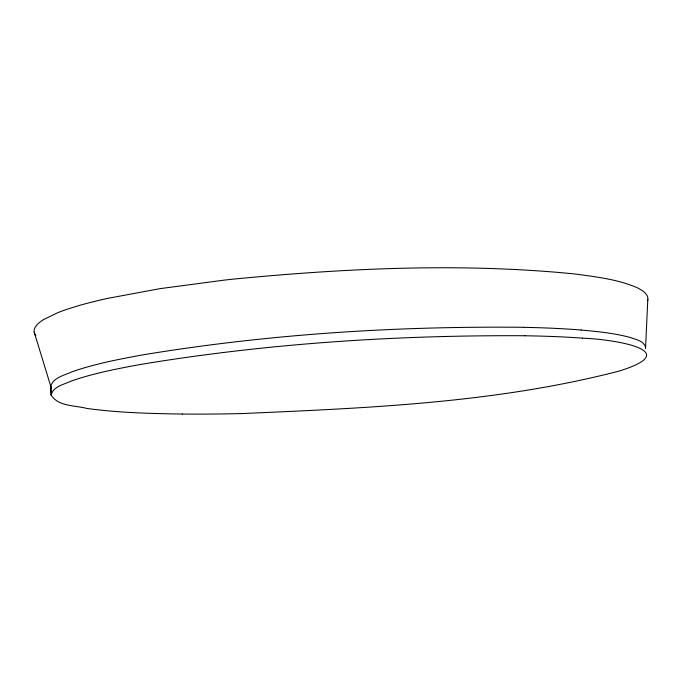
<?xml version="1.0" encoding="UTF-8"?>
<svg xmlns="http://www.w3.org/2000/svg" width="682" height="682" viewBox="0 0 682 682"><rect width="100%" height="100%" fill="white"/><g stroke="black" fill="none" stroke-linecap="round" stroke-linejoin="round"><path stroke-width="1.02" d="M182.29 414.034C150.5 413.59 118.608 412.755 87.066 408.475C75.429 405.321 57.936 406.617 51.167 394.98L50.749 386.336C53.111 377.436 64.534 375.356 71.815 371.861C94.431 363.958 118.046 359.423 141.558 355.083C267.668 334.154 395.841 326.013 523.614 327.3M645.522 348.562L647.866 298.085A130.45 29.676 -8.6 0 0 647.013 295.425L645.163 292.979A163.424 37.178 -8.2 0 0 642.384 290.685L638.787 288.52A196.007 44.381 -7.8 0 0 636.69 287.489C618.276 279.68 598.182 277.139 578.515 274.445A366.566 77.04 -6.1 0 0 571.738 273.653C459.821 262.868 346.899 268.222 235.188 278.938A374.452 79.513 -5.5 0 0 224.284 280.114L159.912 288.657L106.733 298.563A212.707 51.389 -4.8 0 0 100.578 299.961L88.728 302.885A180.065 44.441 -4.5 0 0 77.603 305.962L67.339 309.185A146.238 36.76 -4.1 0 0 58.106 312.544L43.529 319.602M647.866 299.347L647.593 300.728M524.901 335.74C396.361 335.024 267.463 343.43 140.586 364.435C117.313 368.732 93.928 373.182 71.516 380.948C64.534 384.341 53.187 386.268 51.167 394.98M582.462 338.178C607.526 338.809 688.641 349.576 618.915 371.136C496.198 402.917 368.178 408.015 242.127 413.565A768.537 242.136 -9.2 0 1 182.247 414.051M581.115 330.045C597.441 331.512 613.877 333.106 629.759 337.343C635.334 339.414 643.817 340.685 645.624 347.334M35.694 335.484L34.722 333.848A99.581 25.353 -3.5 0 1 35.413 326.866L36.768 325.05A107.927 27.468 -3.6 0 1 43.546 319.611M51.5 388.689L34.194 332.151M50.749 386.336L51.261 395.603M523.537 327.334A388.689 65.481 -6.1 0 1 581.2 330.02M524.833 335.774A389.269 63.307 -6.1 0 1 582.539 338.144M35.788 335.697A111.319 28.474 -3.6 0 1 35.626 335.493"/></g></svg>
